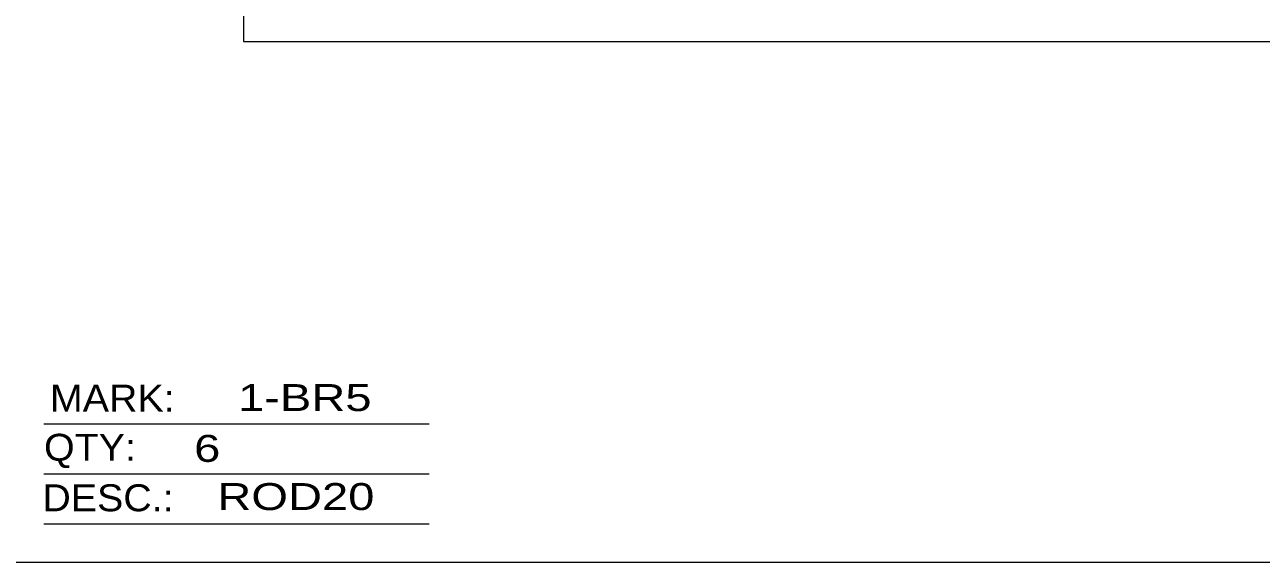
# Model space of a CAD drawing. Header units: millimetres. Extents: x 2 to 579, y 1 to 405.
# Drawn here: x 92 to 252.5, y 5 to 74.8 of the extents above; entities that cross this region are included whole.
import ezdxf

# ---------------------------------------------------------------- set-up
doc = ezdxf.new("R2010")
doc.units = ezdxf.units.MM
doc.linetypes.add('XKITLINE00', pattern=[0])
for name, color, linetype, lineweight in [('DrawingSheet', 5, 'Continuous', 0), ('GraphicObject', 6, 'Continuous', 0), ('OtherObjectType', 7, 'Continuous', 0)]:
    doc.layers.add(name, color=color, linetype=linetype, lineweight=lineweight)
doc.styles.add('ARIAL_NARROW', font='ARIALN.TTF')

# ---------------------------------------------------------------- blocks, each defined once
blk = doc.blocks.new('*A3')
at = {"layer": 'GraphicObject', "color": 3, "linetype": 'XKITLINE00', "lineweight": 0}
for p, q in [((254.94, 211.63), (120.38, 211.63)), ((120.38, 211.63), (120.38, 72.68)), ((254.94, 72.68), (254.94, 211.63)), ((120.38, 72.68), (254.94, 72.68))]:
    blk.add_line(p, q, dxfattribs=at)
blk = doc.blocks.new('*A5')
at = {"layer": 'DrawingSheet', "color": 5, "linetype": 'XKITLINE00', "lineweight": 0}
blk.add_line((5, 5), (579, 5), dxfattribs=at)
blk = doc.blocks.new('*A9')
at = {"layer": 'OtherObjectType', "color": 6, "linetype": 'XKITLINE00', "lineweight": 0}
for p, q in [((94.5, 23), (144.5, 23)), ((94.5, 16.5), (144.5, 16.5)), ((94.5, 10), (144.5, 10))]:
    blk.add_line(p, q, dxfattribs=at)
at = {"layer": 'OtherObjectType', "color": 6, "style": 'ARIAL_NARROW'}
for s, width, p in [('MARK:', 1.275, (95.27, 24.58)), ('1-BR5', 1.525501, (119.69, 24.65)), ('QTY:', 1.275, (94.5, 18.19)), ('6', 1.525501, (113.99, 18.05)), ('DESC.:', 1.275, (94.29, 11.63)), ('ROD20', 1.525501, (117, 11.79))]:
    blk.add_text(s, height=3.5, dxfattribs=dict(at, width=width)).set_placement(p)

msp = doc.modelspace()

# ---------------------------------------------------------------- block references
at = {"lineweight": 0}
for name in ['*A5', '*A3', '*A9']:
    msp.add_blockref(name, (0, 0), dxfattribs=at)

doc.saveas('drawing.dxf')
